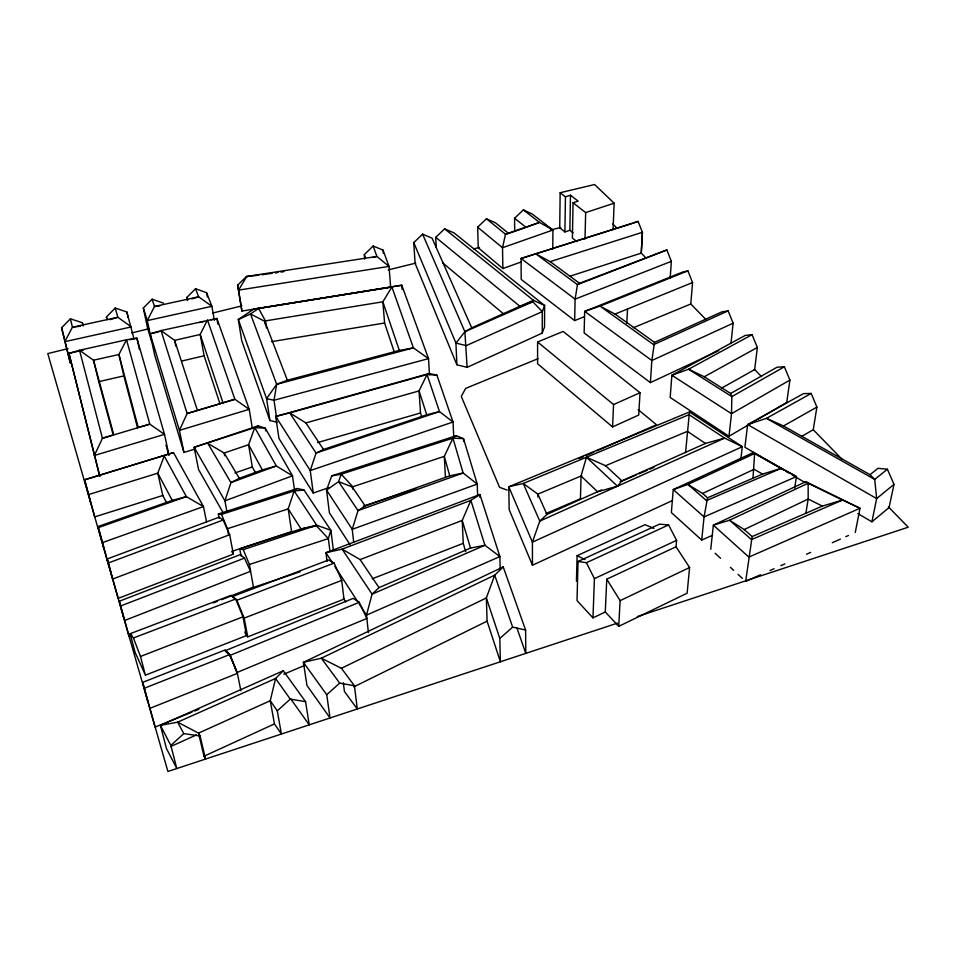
<?xml version="1.0" encoding="UTF-8"?>
<svg xmlns="http://www.w3.org/2000/svg" width="956" height="956" viewBox="0 0 956 956"><rect width="100%" height="100%" fill="white"/><g stroke="black" fill="none" stroke-linecap="round" stroke-linejoin="round"><path stroke-width="1.43" d="M537.595 341.985L537.583 363.77L612.569 426.914L638.716 415.047L640.03 392.737L563.144 331.433L537.595 341.985L613.561 404.543L612.569 426.914M537.858 497L537.858 494.144L523.219 483.473L508.783 486.783L509.154 509.56L532.468 565.223L671.901 500.789M456.896 364.798L455.928 343.096L464.891 331.756L471.714 327.812L432.112 238.199L422.588 234.136L413.769 242.633L415.095 263.282L456.896 364.798L467.102 367.343L542.219 333.118L542.291 311.608L544.621 305.514L454.028 232.906L444.612 228.843L435.745 237.327L436.283 247.628M552.759 249.217L552.927 230.014L532.205 214.013L523.362 209.902L514.567 218.279L514.71 231.448M613.071 229.691L614.134 203.198L594.584 184.52L560.156 192.742L559.726 227.731L564.912 231.926L569.86 230.276L573.086 232.87M564.912 231.926L565.438 196.84L560.156 192.742M569.86 230.276L570.469 195.215L565.438 196.84M570.469 195.215L578.129 201.13L573.062 202.78L572.393 237.996L576.898 241.653M584.307 316.723L574.652 320.583L575.094 299.144L577.472 284.649L579.527 283.287L666.858 249.946L671.363 261.335L670.156 278.268M576.444 581.176L577.101 555.675L645.025 524.701L653.94 528.417M584.988 239.167L585.67 212.591L573.062 202.78M675.976 547.597L676.597 540.343L668.591 524.952L659.52 524.151L578.045 561.459L577.018 600.583L592.971 617.875L605.005 612.115M580.435 498.805L581.045 476.004L586.458 457.243L605.554 465.715L621.926 480.844L617.516 486.198L597.572 491.754L581.045 476.004M592.971 617.875L594.417 578.631L586.398 562.714L578.045 561.459M606.749 579.181L605.291 611.983L618.735 626.347L687.125 593.198L689.599 567.517L676.047 546.772L606.749 579.181L620.121 600.643L618.735 626.347M626.801 323.391L627.518 308.991M641.237 253.125L642.384 232.308L638.13 221.386L521.044 258.479L521.211 279.427L574.652 320.583M718.733 350.697L650.415 382.603L651.837 360.52L654.502 342.368L721.84 311.895L728.137 310.879L733.133 323.212L730.946 343.61M650.415 382.603L584.128 332.939L584.69 311.369L682.237 272.233L687.89 270.859L692.562 282.558L690.782 303.984L633.29 327.753M685.56 452.57L689.455 411.976L742.322 446.703L740.78 459.537M712.59 535.24L701.704 540.068L704.07 516.921L707.56 497.801L762.553 474.08L781.136 468.344L796.444 476.578L794.663 488.098M710.75 549.27L713.355 525.155L805.8 481.681L860.018 508.257L855.273 532.456M728.986 436.259L731.507 413.685L731.842 396.609L730.659 393.466L704.237 376.772L688.607 369.219L671.865 375.254L670.18 397.469L728.986 436.259L755.849 420.544M730.659 393.466L777.061 367.212L784.386 366.793L789.907 380.082L731.507 413.685L671.865 375.254L745.298 335.401L752.085 334.684L757.355 347.482L754.666 369.578L721.529 388.172M753.017 477.892L754.631 453.514L753.376 452.499L673.239 489.603L671.363 512.571L701.704 540.068M789.907 380.082L786.716 402.488L758.407 419.051M783.382 469.85L744.891 447.253L747.652 424.584L803.434 393.633L811.178 393.442L816.878 407.101L813.257 429.734L801.833 436.283M805.884 513.217L808.19 499.044L808.131 483.234L805.8 481.681M429.483 374.609L428.527 358.631L401.783 285.223L258.634 308.477L250.52 313.962L276.678 384.324L274.014 400.265L276.834 419.302M857.795 513.539L871.908 521.821L876.664 498.578L874.728 479.434L870.02 474.69L783.478 425.958L766.449 418.346L747.652 424.584L876.664 498.578L893.991 484.357L887.395 469.217L877.967 468.309L870.02 474.69M893.991 484.357L889.056 507.552L871.908 521.821M752.145 536.555L744.198 529.552L729.571 520.243L751.476 539.614L842.463 500.072L808.131 483.234L729.571 520.243L713.355 525.155L748.883 557.097L860.018 508.257L842.463 500.072L822.363 506.094L752.145 536.555L745.668 581.391L760.558 574.747M333.393 550.25L330.884 530.293L303.984 489.974L297.328 488.504L294.161 490.954L288.186 508.903L291.592 531.56L231.711 551.433L233.336 554.121L118.162 598.396L107.215 558.961L218.984 517.244L223.166 520.004L229.679 534.703L233.336 554.121M353.684 542.148L352.238 529.313L477.235 484.083L463.134 473.005L449.75 475.825L365.204 506.023L352.214 486.939L444.301 456.37L452.941 438.147L456.37 435.697L463.517 438.649L477.235 484.083L477.63 495.447M456.37 435.697L331.708 475.861L326.558 490.141L329.39 512.739L350.039 544.753M294.508 489.866L292.488 475.813L265.254 428.157L258.084 425.886L254.774 427.631L248.584 444.731L252.312 466.97L255.73 473.292M542.219 333.118L544.526 326.976L544.621 305.514L533.376 300.28L444.612 228.843M453.742 436.88L453.036 422.002L436.916 375.182L429.244 373.497L427.045 374.525L419.051 390.932L420.509 412.992L421.859 417.222M402.082 289.441L401.783 285.223L253.854 309.051L238.319 319.531L266.581 398.64L274.014 400.265L428.527 358.631L413.41 347.876L399.321 350.422L287.35 380.237L276.678 384.324L266.581 398.64L269.939 420.568L277.276 422.217M61.614 327.753L70.278 362.898L61.614 327.753L70.397 318.826L82.383 322.734L83.16 325.817M107.084 319.734L106.427 316.926L115.21 308.047L126.861 311.991L133.804 338.209M151.765 341.722L147.762 329.007L143.316 308.011L152.088 299.18L163.464 303.136M283.263 670.754L275.579 678.485L177.649 722.162L160.417 725.389L166.44 748.476L176.812 768.552L170.861 745.453L160.417 725.389L283.263 670.754L305.562 701.644L309.23 724.851L290.576 698.681M187.316 300.292L186.79 297.495L195.562 288.724L206.616 292.715L211.897 306.302L214.359 320.356M389.188 287.505L241.916 311.059L237.602 285.223L246.469 276.487L259.016 275.161M364.702 259.028L364.308 254.595L373.139 246.027L383.021 250.066L389.032 266.389L390.657 287.266M503.215 566.896L494.706 575.154L321.324 658.194L303.399 662.329L306.984 685.5L330.047 717.98L326.737 694.749L303.399 662.329L503.215 566.896L525.609 630.064L525.776 653.402L516.945 628.044M520.889 262.099L502.88 268.552L478.263 247.759L477.642 227.193L486.449 218.781L495.543 222.868L508.628 233.431L526.087 227.361L514.567 218.279M500.191 569.561L499.892 556.571L484.919 545.255L470.519 548.063L379.018 587.629L372.075 594.166L366.483 615.126L368.407 632.609M601.635 489.938L546.963 514.424L539.782 521.104L532.408 542.16L532.468 565.223M170.861 745.453L183.767 733.611L200.079 735.953L205.528 759.076L203.998 756.232L198.537 733.121L177.649 722.162L183.767 733.611M290.266 699.123L275.579 678.485L270.237 700.736L274.456 723.907L281.411 734.029L277.276 710.846L290.266 699.123L305.562 701.644M326.737 694.749L339.679 683.122L354.437 685.751L357.293 708.993L344.435 691.487L343.3 682.787M512.643 627.112L494.706 575.154L486.353 597.954L487.094 621.161L500.382 661.779L499.821 638.453L512.643 627.112L525.609 630.064M887.395 469.217L874.728 479.434L766.449 418.346L811.178 393.442M365.204 506.023L358.022 510.612L352.238 529.313L326.558 490.141L338.579 481.633L341.208 474.188L452.941 438.147L463.517 438.649L463.636 441.457M784.386 366.793L731.842 396.609L688.607 369.219L752.085 334.684M783.478 425.958L816.878 407.101M704.237 376.772L757.355 347.482M258.084 425.886L194.128 447.312L224.911 500.825L292.488 475.813L276.32 465.978L262.35 469.874L239.323 478.287L230.946 482.589L224.911 500.825L227.026 512.093M353.768 686.886L487.094 621.161M429.244 373.497L275.675 416.434L310.246 470.579L453.036 422.002L439.461 411.582L426.735 414.785L323.51 449.475L316.054 453.096L310.246 470.579L313.245 493.045L328.733 487.68M339.679 683.122L321.324 658.194L341.411 668.28L486.353 597.954L499.821 638.453M744.198 529.552L808.19 499.044L822.363 506.094M620.121 600.643L689.599 567.517M753.376 452.499L796.444 476.578L704.07 516.921L673.239 489.603L687.938 484.429L702.576 493.463L754.129 469.288L762.553 474.08M594.417 578.631L676.597 540.343M733.133 323.212L651.837 360.52L584.69 311.369L600.057 306.135L687.89 270.859M586.398 562.714L668.591 524.952M203.998 756.232L274.456 723.907M728.137 310.879L653.617 344.662L600.057 306.135L615.031 314.07L654.502 342.368M170.515 746.636L196.291 734.985M620.109 481.657L705.456 443.429L724.612 438.111L742.322 446.703L532.408 542.16L508.783 486.783L689.455 411.976M613.561 404.543L640.03 392.737M770.022 570.517L774.085 568.701M780.849 565.677L784.912 563.873M806.565 554.205L810.616 552.389M832.27 542.733L840.396 539.1M845.809 536.686L848.51 535.48M467.102 367.343L464.891 331.756L532.803 301.738L533.376 300.28L471.714 327.812M579.121 458.605L583.196 456.825M585.909 455.63L594.046 452.069M596.759 450.885L656.485 424.727L638.166 409.646M546.031 513.491L580.196 498.901M621.197 481.406L636.23 474.989M638.967 473.818L647.164 470.316M649.901 469.145L654 467.4M283.777 674.219L304.402 665.519M581.762 475.706L537.858 494.144L546.963 514.424M605.088 465.907L687.412 431.335L705.456 443.429M237.196 672.427L366.853 618.46L359.265 602.304L353.158 598.372L225.162 650.737L229.906 655.457L237.196 672.427L240.876 690.782M229.906 655.457L359.265 602.304M615.031 314.07L692.562 282.558M192.001 712.112L155.147 727.062L142.695 682.345L225.15 649.949L229.775 654.525L237.375 673.371L150.152 708.265M194.737 711.013L198.836 709.352M538.061 358.679L465.68 388.387L461.282 396.417L499.558 487.333L507.194 490.117M225.736 650.534L225.174 650.761L230.049 655.183L237.375 673.371M131.809 635.154L129.036 636.242L119.297 601.228L240.303 554.623L244.497 558.101L250.508 571.306L124.818 620.408M213.296 602.949L217.43 601.312M221.577 599.675L253.34 587.115M144.523 688.165L229.775 654.525M671.363 261.335L575.094 299.144L521.044 258.479L631.832 223.596M145.408 675.163L246.54 635.573L242.979 616.835L235.678 599.006L231.149 595.337L130.147 633.697L135.107 652.386L145.408 675.163L140.484 656.437L133.422 637.975L130.147 633.697M247.724 636.863L343.993 599.137L341.686 580.4L334.146 563.132L328.482 560.013L232.32 596.58L236.861 600.26L244.174 618.114L247.724 636.863L244.951 631.785M372.278 578.774L463.254 543.331L462.226 520.434L470.878 500.358L479.912 494.503L499.892 556.571L366.483 615.126L359.193 603.893M666.858 249.946L577.472 284.649L535.563 253.675L550.166 261.645L579.527 283.287M120.755 605.937L244.497 558.101M140.484 656.437L242.979 616.835M244.174 618.114L341.686 580.4M236.861 600.26L334.146 563.132M327.072 561.292L325.948 552.711L342.129 549.126L360.101 559.583L462.226 520.434L470.519 548.063M133.422 637.975L235.678 599.006M112.963 578.93L229.679 534.703M108.482 562.929L223.166 520.004M527.425 226.871L539.495 222.401L552.927 230.014L502.509 247.735L477.642 227.193M173.49 452.606L84.51 479.828L173.49 452.606L203.473 506.596L206.592 522.096M633.242 223.142L638.13 221.386M108.614 565.175L102.567 542.566L203.473 506.596L186.36 496.606L164.229 456L157.788 473.172L162.783 495.483L166.894 503.31M103.989 549.091L97.954 526.553L172.247 500.394L186.36 496.606L98.396 527.604L102.567 542.566M234.913 472.957L252.312 466.97M265.696 430.917L265.254 428.157L254.774 427.631L194.128 447.312L198.549 469.504L223.31 513.109M300.16 571.796L253.495 587.366L249.397 564.506L243.278 549.64L239.753 548.828L241.067 555.95M363.388 506.118L415.776 488.755M585.67 212.591L614.134 203.198M617.468 623.133L167.909 771.48L47.8 353.589L68.079 348.593M637.329 616.584L908.2 527.21L888.435 506.919M249.397 564.506L328.338 538.587L330.884 530.293L316.699 525.214L301.068 528.943L239.753 548.828M228.508 534.464L227.42 528.74L288.186 508.903L301.068 528.943L316.484 525.872L328.338 538.587L329.987 551.433M569.657 276.308L641.297 253.101L642.444 232.284L550.166 261.645M243.278 549.64L316.699 525.214L294.161 490.954L221.541 514.4L218.35 513.981L219.163 518.224M218.35 513.981L297.328 488.504M252.348 428.384L249.229 409.323L234.889 399.285L187.137 413.53L179.417 430.367L183.958 452.427L195.203 448.985M162.783 495.483L94.74 516.885L84.785 480.318M88.741 494.527L157.788 473.172L172.247 500.394M110.024 319.674L117.863 317.261L131.319 326.928L64.793 341.674L72.417 327.239L70.397 318.826M191.833 298.881L198.621 296.802L211.897 306.302L147.308 320.595L143.316 308.011M150.176 333.799L161.026 330.585L216.893 318.503L249.229 409.323L179.417 430.367L150.176 333.799L158.875 331.804M317.428 442.604L420.509 412.992M313.245 493.045L278.973 438.505L275.675 416.434L289.788 412.92L305.908 422.922L419.051 390.932L426.735 414.785M427.045 374.525L289.788 412.92L316.054 453.096L439.461 411.582L427.045 374.525L436.916 375.182M276.678 384.324L413.41 347.876L391.9 287.003L382.854 301.797L384.599 323.02L394.422 352.477M372.768 257.475L376.891 256.447L389.032 266.389L238.594 290.122L237.602 285.223M508.628 233.431L505.485 234.22L486.449 218.781M131.82 332.927L149.208 328.649M212.949 312.982L241.916 305.86M388.232 269.891L415.764 263.115M473.71 248.871L479.506 247.449M550.489 230.002L560.622 227.504M181.664 361.057L204.118 355.775L219.892 403.516M199.493 322.495L203.843 321.503M211.097 319.842L216.893 318.503L217.872 324.156M83.399 350.123L68.94 353.361L99.747 476.184L68.94 353.361L79.527 350.266L93.497 360.221L98.755 381.647L123.85 375.899L137.544 427.81M129.681 339.798L136.911 338.173L164.504 434.359L168.949 455.044M331.708 475.861L341.208 474.188L352.417 486.329L352.728 489.161M271.48 341.674L384.599 323.02M261.944 274.754L272.173 273.308M275.101 272.902L278.017 272.496M280.945 272.078L283.872 271.671M80.471 326.175L72.417 327.239L117.863 317.261L115.21 308.047M160.034 305.8L154.49 306.482L147.308 320.595L154.657 355.058L183.958 452.427M253.854 309.051L258.634 308.477L265.421 320.881L266.461 327.98M294.161 490.954L303.984 489.974M247.317 276.81L246.54 276.846L238.594 290.122L241.916 311.059M352.214 486.939L338.579 481.633L358.022 510.612L463.134 473.005L452.941 438.147M577.101 555.675L585.048 559.559M785.952 471.356L788.521 472.862M792.369 475.12L805.191 482.649M523.362 209.902L539.495 222.401L505.485 234.22L502.509 247.735L502.88 268.552M435.745 237.327L520.1 306.446L532.803 301.738L542.291 311.608L466.265 345.618L455.928 343.096L413.769 242.633M442.544 262.733L504.278 314.476M702.576 493.463L707.56 497.801M715.112 553.285L720.573 558.304M730.384 567.338L733.658 570.35M738.032 574.365L742.394 578.38M586.458 457.243L617.516 486.198M612.82 223.943L616.978 228.209M640.902 252.766L646.101 258.108M690.818 304.032L706.424 320.045M754.272 369.159L761.55 376.64M813.556 430.033L841.639 458.868M341.411 668.28L354.437 685.751M277.276 710.846L270.237 700.736L198.537 733.121L200.079 735.953M360.101 559.583L379.018 587.629M305.908 422.922L323.51 449.475M332.437 562.702L325.948 552.711L479.912 494.503L480.008 497.347M334.875 566.442L357.568 601.396M343.371 598.157L345.773 601.922M239.323 478.287L224.17 453.001L207.799 443.369L230.946 482.589L276.32 465.978L254.774 427.631M262.35 469.874L248.584 444.731L224.17 453.001L224.672 455.785M245.154 633.039L246.54 635.573M422.588 234.136L464.891 331.756M97.954 526.553L98.396 527.604M221.541 514.4L227.42 528.74M287.35 380.237L264.752 321.335L250.52 313.962L238.319 319.531L241.749 340.754L269.939 420.568M195.562 288.724L198.621 296.802L154.49 306.482L152.088 299.18M186.79 297.495L187.758 300.124M373.139 246.027L376.891 256.447L246.469 276.487M364.308 254.595L365.503 258.048M399.321 350.422L382.854 301.797L265.421 320.881L264.752 321.335L265.171 324.18M222.951 402.667L200.198 334.457L207.452 319.949L234.889 399.285L187.137 413.53L161.026 330.585L174.625 340.372L197.378 410.291M463.254 543.331L465.715 551.66M165.997 445.018L168.842 454.996M449.75 475.825L444.301 456.37L445.436 477.486M106.427 316.926L107.084 319.304M98.755 381.647L112.975 434.084M84.51 479.828L90.485 502.103M119.297 601.228L123.515 617.026M107.215 558.961L112.402 578.356M142.695 682.345L147.69 701.118M82.383 322.734L83.076 325.542M123.85 375.899L118.914 354.497L126.527 339.774L136.911 338.173L139.397 349.526M126.861 311.991L128.092 317.595M175.761 346.06L174.625 340.372L200.198 334.457L204.118 355.775M206.616 292.715L207.356 296.898M383.021 250.066L383.248 253.029M102.447 438.278L94.381 455.486L164.504 434.359L149.805 424.165L126.527 339.774L79.527 350.266L102.447 438.278L149.805 424.165L138.202 427.44L118.914 354.497L93.497 360.221L113.74 434.741L102.447 438.278M754.631 453.514L687.938 484.429L706.484 500.597L781.136 468.344L754.631 453.514M724.612 438.111L539.782 521.104L523.219 483.473L689.049 414.677L724.612 438.111M484.919 545.255L372.075 594.166L342.129 549.126L470.878 500.358L484.919 545.255"/></g></svg>
